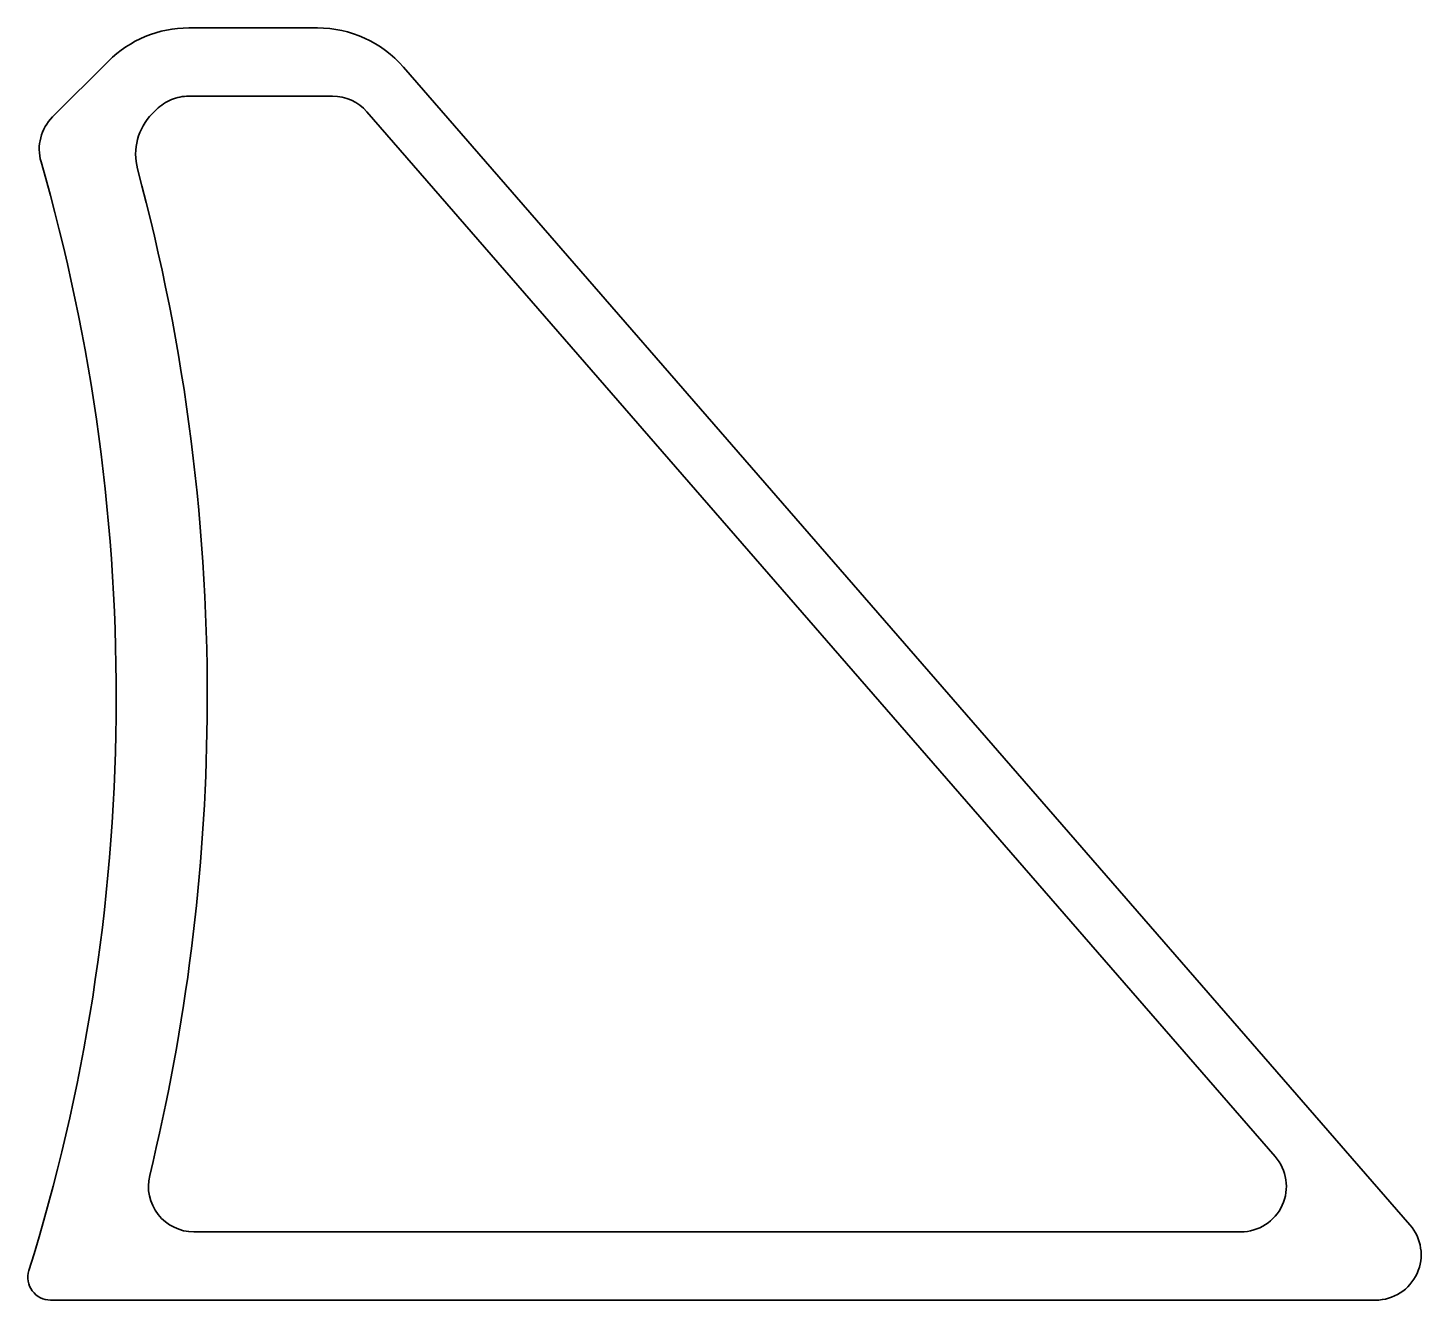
# Model space of a CAD drawing. Header units: millimetres. Extents: x -1 to 60.2, y 0 to 55.9.
import ezdxf

# ---------------------------------------------------------------- set-up
doc = ezdxf.new("R2010")
doc.units = ezdxf.units.MM
doc.layers.add('3', color=7, linetype='Continuous', true_color=0xffffff)

msp = doc.modelspace()

# ---------------------------------------------------------------- linework, layer by layer
at = {"layer": '3', "color": 51, "linetype": 'Continuous', "lineweight": 35}
for p, q in [((6.071068, 55.9), (11.721369, 55.9)), ((0.085787, 51.985787), (2.535535, 54.435534)), ((15.494917, 54.180295), (59.713949, 3.312118)), ((6.071068, 52.900001), (12.383875, 52.900001)), ((13.893294, 52.212119), (53.793556, 6.312119)), ((52.284137, 3.000001), (6.294438, 3.000001)), ((58.20453, 0), (0, 0))]:
    msp.add_line(p, q, dxfattribs=at)
at = {"layer": '3', "color": 3, "linetype": 'Continuous', "lineweight": 35}
msp.add_line((4.463863, 52.121222), (4.656854, 52.314214), dxfattribs=at)
at = {"layer": '3', "color": 51, "linetype": 'Continuous', "lineweight": 35}
for centre, radius, start, end in [((6.071068, 50.9), 5, 90, 134.999996), ((11.721369, 50.9), 5, 41, 90), ((6.071067, 50.900004), 1.999997, 112.500022, 135.000062), ((6.071068, 50.900002), 1.999999, 90, 112.500022), ((12.383875, 50.900001), 2, 41, 90), ((6.231629, 50.353455), 2.5, 134.999986, 195.079861), ((1.5, 50.571573), 2, 134.999996, 196.02931), ((-82.117488, 26.548345), 84.999998, 359.373689, 16.02931), ((-82.117488, 26.548345), 88.999998, 359.373689, 15.079861), ((-82.117491, 26.548345), 85.000002, 342.718068, 359.373689), ((-82.117491, 26.548345), 89.000002, 346.302545, 359.373689), ((52.284137, 5.000001), 2, 270, 41), ((6.294438, 5.000001), 2, 166.302545, 270), ((58.20453, 2), 2, 270, 41), ((0, 1), 1, 162.718068, 270)]:
    msp.add_arc(centre, radius, start, end, dxfattribs=at)
at = {"layer": '3', "color": 3, "linetype": 'Continuous', "lineweight": 35}
for centre, radius, start, end in [((11.721369, 50.902612), 1.997389, 87.546465, 90), ((11.721253, 50.899914), 2.000089, 85.096241, 87.546465)]:
    msp.add_arc(centre, radius, start, end, dxfattribs=at)

doc.saveas('drawing.dxf')
